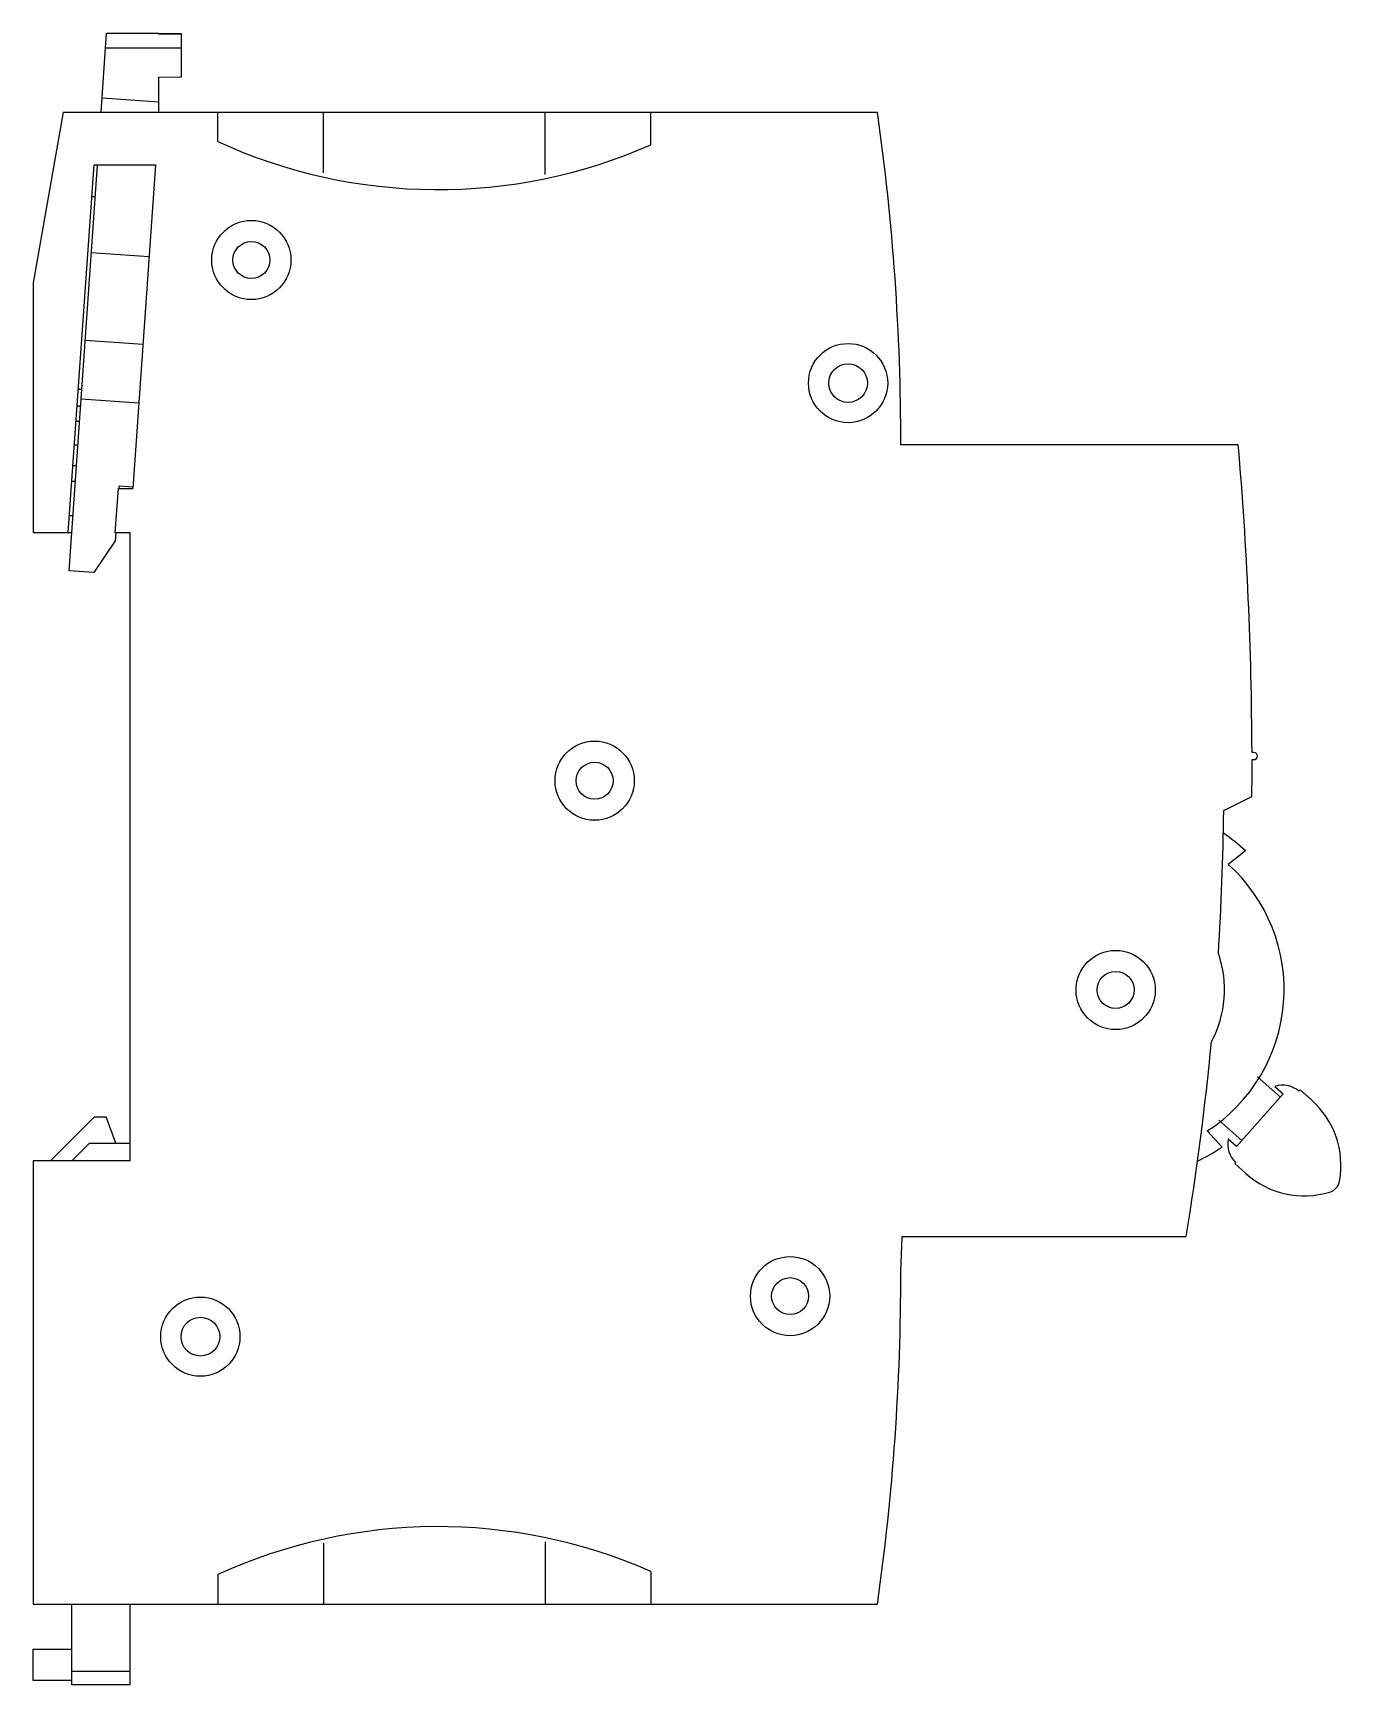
# Model space of a CAD drawing. Header units: millimetres. Extents: x 10.9 to 85.2, y 19.3 to 113.2.
import ezdxf

# ---------------------------------------------------------------- set-up
doc = ezdxf.new("R2010")
doc.units = ezdxf.units.MM
doc.header["$LTSCALE"] = 8.620821
doc.layers.get('0').update_dxf_attribs({"linetype": 'CONTINUOUS'})

msp = doc.modelspace()

# ---------------------------------------------------------------- linework, layer by layer
at = {"color": 7, "linetype": 'CONTINUOUS'}
for p, q in [((14.765, 108.722), (15.079, 113.219)), ((15.079, 113.219), (18.035, 113.222)), ((18.035, 113.222), (18.035, 113.18)), ((19.335, 113.184), (18.035, 113.183)), ((18.035, 113.18), (19.335, 113.182)), ((19.337, 110.724), (19.335, 113.182)), ((19.336, 112.358), (15.018, 112.354)), ((18.037, 110.722), (19.337, 110.724)), ((18.04, 108.722), (18.037, 110.722)), ((18.039, 109.289), (14.82, 109.514)), ((12.611, 108.722), (10.9, 99.022)), ((12.611, 108.722), (58.872, 108.722)), ((21.401, 107.05), (21.401, 108.722)), ((27.401, 105.267), (27.401, 108.722)), ((40.001, 105.182), (40.001, 108.722)), ((46.001, 106.871), (46.001, 108.722)), ((12.904, 84.822), (14.363, 105.722)), ((12.944, 82.658), (14.554, 105.709)), ((14.363, 105.722), (17.863, 105.722)), ((17.863, 105.722), (16.578, 87.323)), ((14.238, 103.922), (14.43, 103.922)), ((17.499, 100.505), (14.207, 100.735)), ((10.9, 99.022), (10.9, 84.822)), ((17.151, 95.517), (13.859, 95.747)), ((13.473, 92.979), (13.665, 92.979)), ((13.406, 92.022), (13.598, 92.022)), ((16.917, 92.176), (13.625, 92.406)), ((13.347, 91.164), (13.539, 91.164)), ((13.253, 89.818), (13.445, 89.818)), ((79.37, 89.822), (60.2, 89.822)), ((13.171, 88.646), (13.363, 88.646)), ((13.108, 87.742), (13.299, 87.742)), ((15.787, 87.477), (15.776, 87.319)), ((15.787, 87.477), (16.585, 87.421)), ((15.728, 87.323), (15.554, 84.822)), ((15.728, 87.323), (16.578, 87.323)), ((12.972, 85.807), (13.164, 85.807)), ((10.9, 84.822), (13.096, 84.822)), ((15.554, 84.822), (16.4, 84.822)), ((15.601, 84.819), (15.57, 84.367)), ((16.4, 84.822), (16.4, 49.122)), ((15.57, 84.367), (14.351, 82.56)), ((14.351, 82.56), (12.944, 82.658)), ((80.253, 72.32), (80.148, 72.32)), ((80.149, 71.92), (80.253, 71.92)), ((78.544, 69.025), (80.143, 69.818)), ((79.778, 66.731), (78.8, 65.963)), ((81.759, 52.735), (80.455, 53.893)), ((81.925, 52.922), (79.27, 49.931)), ((81.454, 53.34), (81.925, 52.922)), ((82.883, 53.142), (82.816, 53.067)), ((83.52, 52.576), (82.883, 53.142)), ((14.4, 51.622), (11.9, 49.122)), ((14.4, 51.622), (15.054, 51.622)), ((15.6, 50.122), (15.054, 51.622)), ((77.607, 50.812), (78.453, 49.9)), ((78.271, 51.419), (79.569, 50.267)), ((14.1, 50.122), (13.1, 49.122)), ((14.1, 50.122), (16.4, 50.122)), ((79.27, 49.931), (78.799, 50.349)), ((10.9, 49.122), (10.9, 23.922)), ((16.4, 49.122), (10.9, 49.122)), ((79.231, 49.029), (79.165, 48.954)), ((79.165, 48.954), (79.802, 48.388)), ((60.2, 42.81), (60.271, 44.823)), ((60.271, 44.823), (76.405, 44.823)), ((27.401, 27.378), (27.401, 23.922)), ((40.001, 27.462), (40.001, 23.922)), ((21.401, 25.594), (21.401, 23.922)), ((46.001, 25.774), (46.001, 23.922)), ((10.9, 23.922), (58.872, 23.922)), ((13.1, 19.322), (13.1, 23.922)), ((16.4, 23.922), (16.4, 19.322)), ((10.9, 21.364), (13.1, 21.364)), ((10.9, 19.572), (10.9, 21.364)), ((16.4, 20.087), (13.1, 20.087)), ((13.1, 19.572), (10.9, 19.572)), ((16.4, 19.322), (13.1, 19.322))]:
    msp.add_line(p, q, dxfattribs=at)
for centre, radius in [((23.301, 100.321), 2.25), ((23.301, 100.321), 1.05), ((57.201, 93.324), 2.25), ((57.201, 93.324), 1.1), ((42.803, 70.723), 2.25), ((42.803, 70.723), 1.05), ((72.402, 58.827), 2.25), ((72.402, 58.827), 1.05), ((53.906, 41.424), 2.25), ((53.906, 41.424), 1.05), ((20.406, 39.121), 2.25), ((20.406, 39.121), 1.1)]:
    msp.add_circle(centre, radius, dxfattribs=at)
for centre, radius, start, end in [((-74.9, 89.822), 135.1, 0.00003, 8.04173), ((33.901, 134.322), 30, 245.37568, 293.78673), ((-135.7, 71.495), 215.85, 0.21894, 4.87073), ((80.253, 72.12), 0.2, 270.00502, 90.00502), ((-135.7, 71.495), 215.85, 359.55489, 0.11276), ((-81.445, 70.966), 160, 356.393, 359.30524), ((72.4, 58.844), 10.8, 46.90835, 55.46068), ((72.4, 58.844), 9.573, 302.95832, 48.04168), ((72.4, 58.844), 6.19, 331.59529, 19.39453), ((72.401, 58.841), 1.05, 240.57421, 318.40433), ((-81.445, 70.966), 160, 350.59637, 354.59682), ((81.901, 52.036), 1.379, 48.40433, 108.91721), ((80.201, 48.837), 5, 349.99247, 48.40433), ((72.392, 58.857), 10.815, 295.53511, 304.08569), ((80.147, 50.06), 1.379, 167.89146, 228.40433), ((83.122, 52.127), 5, 228.40433, 286.8162), ((84.337, 48.107), 0.8, 286.8162, 349.99247), ((-74.9, 42.822), 135.1, 351.95827, 359.99515), ((33.901, -1.678), 30, 66.21327, 114.62432)]:
    msp.add_arc(centre, radius, start, end, dxfattribs=at)

doc.saveas('drawing.dxf')
